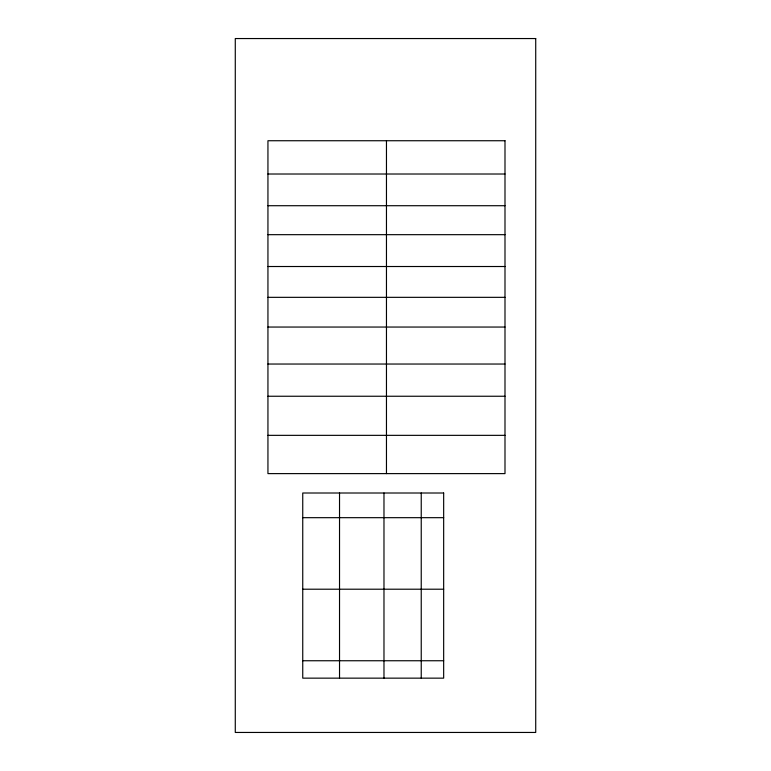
<?xml version="1.0" encoding="UTF-8"?>
<svg xmlns="http://www.w3.org/2000/svg" width="771" height="771" viewBox="0 0 771 771"><rect width="100%" height="100%" fill="white"/><g stroke="black" fill="none" stroke-linecap="round" stroke-linejoin="round"><path stroke-width="1.16" d="M267.942 174.015L504.995 174.015M267.942 205.712L504.995 205.712M267.942 234.673L504.995 234.673M267.942 266.515L504.995 266.515M267.942 297.336L504.995 297.336M267.942 327.049L504.995 327.049M267.942 364.037L504.995 364.037M267.942 396.246L504.995 396.246M267.942 435.345L504.995 435.345M302.743 517.678L443.662 517.678M302.743 589.208L443.662 589.208M302.743 660.747L443.662 660.747M421.236 493.006L421.236 678.152M386.464 140.736L386.464 473.616M383.977 493.006L383.977 678.152M339.529 493.006L339.529 678.152M535.72 38.55L235.28 38.55L235.28 732.45L535.72 732.45L535.72 38.55M504.995 140.736L267.942 140.736L267.942 473.616L504.995 473.616L504.995 140.736M443.662 493.006L302.743 493.006L302.743 678.152L443.662 678.152L443.662 493.006"/></g></svg>
